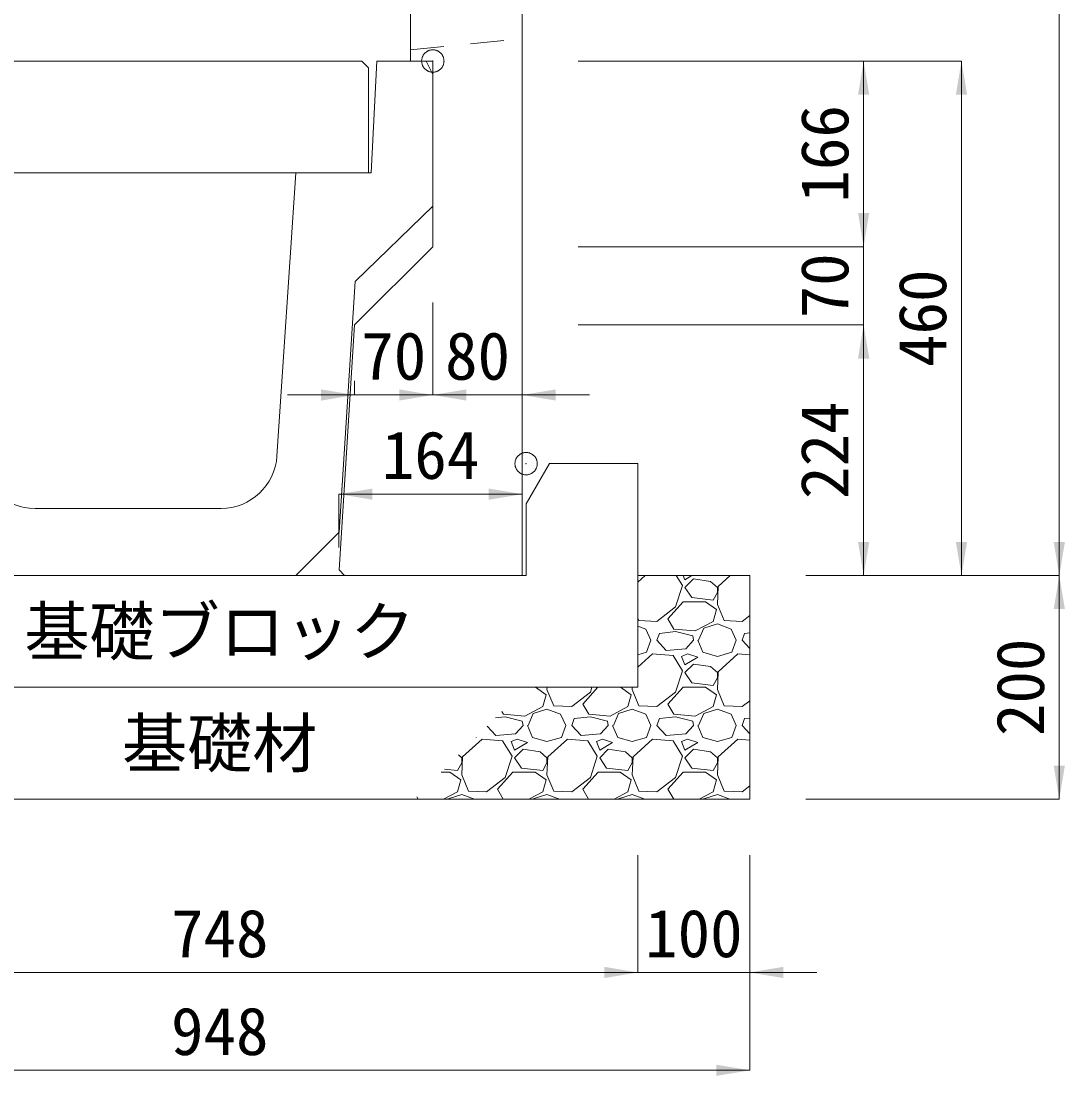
# Model space of a CAD drawing. Units: millimetres at full size, sheet at 1:40. Extents: x 206103 to 244503, y 883348 to 903496.
# Drawn here: x 216013 to 216946, y 900201 to 901144 of the extents above; entities that cross this region are included whole.
import ezdxf
from ezdxf.enums import TextEntityAlignment as Align

# ---------------------------------------------------------------- set-up
doc = ezdxf.new("R2010")
doc.units = ezdxf.units.MM
doc.header["$LTSCALE"] = 40
doc.header["$PDMODE"] = 32
doc.header["$PDSIZE"] = 20
doc.linetypes.add('USER1', pattern=[28.575, 19.05, -3.175, 3.175, -3.175])
doc.linetypes.add('USER2', pattern=[1.35, 0.75, -0.6])
for name, color, linetype, lineweight in [('パネックスKUS', 2, 'Continuous', 20), ('基礎ブロック', 2, 'Continuous', 13), ('基礎材', 7, 'Continuous', 15), ('寸法線', 7, 'Continuous', 13), ('本体', 2, 'Continuous', 13), ('補助線', 8, 'USER1', 13), ('ﾊｯﾁﾝｸﾞ', 7, 'Continuous', 5)]:
    doc.layers.add(name, color=color, linetype=linetype, lineweight=lineweight)
doc.layers.add('文字', color=7, linetype='Continuous')
doc.styles.add('ＭＳ ゴシック', font='')
doc.styles.get('ＭＳ ゴシック').set_extended_font_data('MS Gothic')

# ---------------------------------------------------------------- blocks, each defined once
blk = doc.blocks.new('filled_arrow')
at = {"color": 0, "linetype": 'Continuous', "lineweight": -2}
blk.add_solid([(7.5, 1.25), (0, 0), (7.5, -1.25)], dxfattribs=at)

msp = doc.modelspace()

# ---------------------------------------------------------------- linework, layer by layer
at = {"layer": 'パネックスKUS'}
for p, q in [((216360.77, 901803.33), (216360.77, 901108.33)), ((216460.77, 900648.33), (216460.77, 901808.33)), ((216360.77, 901108.33), (216380.77, 901108.33)), ((216380.77, 901108.33), (216380.77, 900942.33)), ((216380.77, 900942.33), (216310.77, 900872.33)), ((216310.77, 900872.33), (216297.08, 900653.32)), ((216301.77, 900648.33), (216297.08, 900653.32)), ((216301.77, 900648.33), (216460.77, 900648.33))]:
    msp.add_line(p, q, dxfattribs=at)
at = {"layer": 'パネックスKUS', "linetype": 'USER2', "lineweight": 9}
msp.add_line((216360.77, 901118.33), (216460.77, 901128.33), dxfattribs=at)
at = {"layer": '基礎ブロック'}
for p, q in [((216485.21, 900748.33), (216464.21, 900712.33)), ((216564.21, 900748.33), (216485.21, 900748.33)), ((216564.21, 900648.33), (216564.21, 900748.33)), ((216464.21, 900712.33), (216464.21, 900648.33)), ((216464.21, 900648.33), (215916.21, 900648.33)), ((216564.21, 900648.33), (216564.21, 900548.33)), ((215816.21, 900548.33), (216564.21, 900548.33))]:
    msp.add_line(p, q, dxfattribs=at)
at = {"layer": '基礎材', "lineweight": 13}
msp.add_line((216664.21, 900648.33), (216564.21, 900648.33), dxfattribs=at)
at = {"layer": '基礎材'}
for p, q in [((216664.21, 900448.33), (216664.21, 900648.33)), ((215716.21, 900448.33), (216664.21, 900448.33))]:
    msp.add_line(p, q, dxfattribs=at)
at = {"layer": '寸法線'}
for p, q in [((216941.05, 900648.33), (216941.05, 901808.33)), ((216310.77, 901108.33), (215865.21, 901108.33)), ((216510.77, 901108.33), (216853.55, 901108.33)), ((216510.77, 901108.33), (216766.05, 901108.33)), ((216766.05, 901108.33), (216766.05, 900942.33)), ((216853.55, 901108.33), (216853.55, 900648.33)), ((216766.05, 901002.33), (216766.05, 900812.33)), ((216510.77, 900942.33), (216766.05, 900942.33)), ((216510.77, 900942.33), (216766.05, 900942.33)), ((216380.77, 900892.33), (216380.77, 900809.71)), ((216380.77, 900892.33), (216380.77, 900809.71)), ((216460.77, 900892.33), (216460.77, 900809.71)), ((216510.77, 900872.33), (216766.05, 900872.33)), ((216510.77, 900872.33), (216766.05, 900872.33)), ((216766.05, 900872.33), (216766.05, 900648.33)), ((216310.77, 900822.33), (216310.77, 900809.71)), ((216440.77, 900809.71), (216250.77, 900809.71)), ((216320.77, 900809.71), (216520.77, 900809.71)), ((216296.77, 900721.04), (216460.77, 900721.04)), ((216296.77, 900673.33), (216296.77, 900721.04)), ((216460.77, 900673.33), (216460.77, 900721.04)), ((216714.21, 900648.33), (216941.05, 900648.33)), ((216714.21, 900648.33), (216941.05, 900648.33)), ((216714.21, 900648.33), (216853.55, 900648.33)), ((216714.21, 900648.33), (216766.05, 900648.33)), ((216941.05, 900648.33), (216941.05, 900448.33)), ((216714.21, 900448.33), (216941.05, 900448.33)), ((216564.21, 900398.33), (216564.21, 900293.39)), ((216564.21, 900398.33), (216564.21, 900293.39)), ((216664.21, 900398.33), (216664.21, 900293.39)), ((216664.21, 900398.33), (216664.21, 900205.89)), ((215816.21, 900293.39), (216564.21, 900293.39)), ((216504.21, 900293.39), (216724.21, 900293.39)), ((216664.21, 900205.89), (215716.21, 900205.89))]:
    msp.add_line(p, q, dxfattribs=at)
at = {"layer": '本体'}
for p, q in [((216330.77, 901108.33), (216325.77, 901008.33)), ((216374.77, 901108.33), (216330.77, 901108.33)), ((216374.77, 901108.33), (216380.77, 901096.33)), ((216380.77, 900978.46), (216380.77, 901096.33)), ((216258.27, 901008.33), (216241.38, 900755)), ((216325.77, 901008.33), (216258.27, 901008.33)), ((216311.27, 900911.33), (216380.77, 900978.46)), ((216311.27, 900911.33), (216296.9, 900686.96)), ((216025.05, 900708.33), (216191.49, 900708.33)), ((216258.27, 900648.33), (216296.9, 900686.96)), ((215958.27, 900648.33), (216258.27, 900648.33))]:
    msp.add_line(p, q, dxfattribs=at)
at = {"layer": '本体', "lineweight": 20}
msp.add_lwpolyline([(215893.27, 901008.33), (215893.27, 901102.33), (215899.27, 901108.33), (216317.27, 901108.33), (216323.27, 901102.33), (216323.27, 901008.33)], close=True, dxfattribs=at)
at = {"layer": '本体'}
for centre, start, end in [((216025.05, 900758.33), 183.81407, 270), ((216191.49, 900758.33), 270, 356.18593)]:
    msp.add_arc(centre, 50, start, end, dxfattribs=at)
at = {"layer": '補助線'}
for p in [(216380.77, 901108.33), (216464.21, 900748.33)]:
    msp.add_point(p, dxfattribs=at)
at = {"layer": 'ﾊｯﾁﾝｸﾞ'}
for p, q in [((216570.59, 900648.33), (216564.21, 900642.5)), ((216604, 900639.25), (216598.46, 900648.33)), ((216604.79, 900648.33), (216606.29, 900644.58)), ((216606.29, 900644.58), (216612.53, 900648.33)), ((216613.91, 900645.35), (216606.29, 900637.73)), ((216629.15, 900643.06), (216613.91, 900645.35)), ((216635.25, 900637.73), (216629.15, 900643.06)), ((216646.79, 900648.33), (216636.01, 900638.49)), ((216597.91, 900620.2), (216604, 900639.25)), ((216606.29, 900637.73), (216612.39, 900628.58)), ((216631.44, 900626.3), (216635.25, 900633.15)), ((216636.01, 900638.49), (216635.25, 900622.49)), ((216635.25, 900633.15), (216635.25, 900637.73)), ((216591.05, 900609.53), (216604.77, 900624.77)), ((216604.77, 900624.77), (216624.58, 900624.77)), ((216612.39, 900628.58), (216631.44, 900626.3)), ((216624.58, 900624.77), (216634.48, 900617.91)), ((216581.14, 900607.25), (216597.91, 900620.2)), ((216634.48, 900617.91), (216631.44, 900607.25)), ((216635.25, 900622.49), (216641.34, 900608.01)), ((216564.21, 900610.23), (216565.14, 900608.01)), ((216565.14, 900608.01), (216581.14, 900607.25)), ((216596.38, 900600.39), (216591.05, 900609.53)), ((216631.44, 900607.25), (216615.43, 900598.86)), ((216623.05, 900601.15), (216635.25, 900604.96)), ((216635.25, 900604.96), (216647.44, 900600.39)), ((216641.34, 900608.01), (216657.34, 900607.25)), ((216657.34, 900607.25), (216664.21, 900612.55)), ((216564.21, 900603.03), (216571.24, 900600.39)), ((216571.24, 900600.39), (216575.81, 900590.48)), ((216581.14, 900590.48), (216583.43, 900596.58)), ((216597.91, 900598.1), (216583.43, 900596.58)), ((216615.43, 900598.86), (216596.38, 900600.39)), ((216613.15, 900594.29), (216597.91, 900598.1)), ((216618.48, 900590.48), (216623.05, 900601.15)), ((216647.44, 900600.39), (216652.01, 900590.48)), ((216657.34, 900590.48), (216659.63, 900596.58)), ((216664.21, 900597.06), (216659.63, 900596.58)), ((216572, 900579.81), (216575.81, 900590.48)), ((216589.53, 900581.34), (216581.14, 900590.48)), ((216613.91, 900590.48), (216607.05, 900582.86)), ((216613.91, 900590.48), (216613.15, 900594.29)), ((216617.72, 900590.48), (216622.29, 900579.81)), ((216648.2, 900579.81), (216652.01, 900590.48)), ((216664.21, 900583), (216657.34, 900590.48)), ((216564.21, 900577.52), (216572, 900579.81)), ((216577.33, 900578.29), (216564.21, 900566.3)), ((216595.62, 900576.77), (216577.33, 900578.29)), ((216607.05, 900582.86), (216589.53, 900581.34)), ((216604, 900563.05), (216595.62, 900576.77)), ((216608.58, 900578.29), (216603.24, 900576)), ((216603.24, 900576), (216606.29, 900568.38)), ((216617.72, 900575.24), (216608.58, 900578.29)), ((216622.29, 900579.81), (216635.25, 900576)), ((216635.25, 900576), (216648.2, 900579.81)), ((216653.53, 900578.29), (216636.01, 900562.29)), ((216664.21, 900577.4), (216653.53, 900578.29)), ((216606.29, 900568.38), (216617.72, 900575.24)), ((216613.91, 900569.15), (216606.29, 900561.53)), ((216629.15, 900566.86), (216613.91, 900569.15)), ((216635.25, 900561.53), (216629.15, 900566.86)), ((216597.91, 900544), (216604, 900563.05)), ((216606.29, 900561.53), (216612.39, 900552.38)), ((216631.44, 900550.1), (216635.25, 900556.95)), ((216636.01, 900562.29), (216635.25, 900546.29)), ((216635.25, 900556.95), (216635.25, 900561.53)), ((216472.53, 900548.33), (216482.08, 900541.71)), ((216482.94, 900548.33), (216482.85, 900546.29)), ((216514.85, 900533.33), (216528.35, 900548.33)), ((216521.71, 900544), (216523.09, 900548.33)), ((216548.73, 900548.33), (216558.28, 900541.71)), ((216559.14, 900548.33), (216559.05, 900546.29)), ((216591.05, 900533.33), (216604.77, 900548.57)), ((216604.77, 900548.57), (216624.58, 900548.57)), ((216612.39, 900552.38), (216631.44, 900550.1)), ((216624.58, 900548.57), (216634.48, 900541.71)), ((216482.08, 900541.71), (216479.04, 900531.05)), ((216482.85, 900546.29), (216488.94, 900531.81)), ((216504.94, 900531.05), (216521.71, 900544)), ((216558.28, 900541.71), (216555.24, 900531.05)), ((216559.05, 900546.29), (216565.14, 900531.81)), ((216581.14, 900531.05), (216597.91, 900544)), ((216634.48, 900541.71), (216631.44, 900531.05)), ((216635.25, 900546.29), (216641.34, 900531.81)), ((216479.04, 900531.05), (216463.03, 900522.66)), ((216470.65, 900524.95), (216482.85, 900528.76)), ((216482.85, 900528.76), (216495.04, 900524.19)), ((216488.94, 900531.81), (216504.94, 900531.05)), ((216520.18, 900524.19), (216514.85, 900533.33)), ((216555.24, 900531.05), (216539.23, 900522.66)), ((216546.85, 900524.95), (216559.05, 900528.76)), ((216559.05, 900528.76), (216571.24, 900524.19)), ((216565.14, 900531.81), (216581.14, 900531.05)), ((216596.38, 900524.19), (216591.05, 900533.33)), ((216631.44, 900531.05), (216615.43, 900522.66)), ((216623.05, 900524.95), (216635.25, 900528.76)), ((216635.25, 900528.76), (216647.44, 900524.19)), ((216641.34, 900531.81), (216657.34, 900531.05)), ((216657.34, 900531.05), (216664.21, 900536.35)), ((216445.51, 900521.9), (216436.87, 900520.99)), ((216443.98, 900524.19), (216442.54, 900526.66)), ((216463.03, 900522.66), (216443.98, 900524.19)), ((216460.75, 900518.09), (216445.51, 900521.9)), ((216466.08, 900514.28), (216470.65, 900524.95)), ((216495.04, 900524.19), (216499.61, 900514.28)), ((216504.94, 900514.28), (216507.23, 900520.38)), ((216521.71, 900521.9), (216507.23, 900520.38)), ((216539.23, 900522.66), (216520.18, 900524.19)), ((216536.95, 900518.09), (216521.71, 900521.9)), ((216542.28, 900514.28), (216546.85, 900524.95)), ((216571.24, 900524.19), (216575.81, 900514.28)), ((216581.14, 900514.28), (216583.43, 900520.38)), ((216597.91, 900521.9), (216583.43, 900520.38)), ((216615.43, 900522.66), (216596.38, 900524.19)), ((216613.15, 900518.09), (216597.91, 900521.9)), ((216618.48, 900514.28), (216623.05, 900524.95)), ((216647.44, 900524.19), (216652.01, 900514.28)), ((216657.34, 900514.28), (216659.63, 900520.38)), ((216664.21, 900520.86), (216659.63, 900520.38)), ((216437.13, 900505.14), (216429.42, 900513.54)), ((216461.51, 900514.28), (216454.65, 900506.66)), ((216461.51, 900514.28), (216460.75, 900518.09)), ((216465.32, 900514.28), (216469.89, 900503.61)), ((216495.8, 900503.61), (216499.61, 900514.28)), ((216513.33, 900505.14), (216504.94, 900514.28)), ((216537.71, 900514.28), (216530.85, 900506.66)), ((216537.71, 900514.28), (216536.95, 900518.09)), ((216541.52, 900514.28), (216546.09, 900503.61)), ((216572, 900503.61), (216575.81, 900514.28)), ((216589.53, 900505.14), (216581.14, 900514.28)), ((216613.91, 900514.28), (216607.05, 900506.66)), ((216613.91, 900514.28), (216613.15, 900518.09)), ((216617.72, 900514.28), (216622.29, 900503.61)), ((216648.2, 900503.61), (216652.01, 900514.28)), ((216664.21, 900506.8), (216657.34, 900514.28)), ((216424.93, 900502.09), (216407.41, 900486.09)), ((216419.44, 900503.57), (216419.6, 900503.61)), ((216419.6, 900503.61), (216419.66, 900503.79)), ((216443.22, 900500.57), (216424.93, 900502.09)), ((216454.65, 900506.66), (216437.13, 900505.14)), ((216451.6, 900486.85), (216443.22, 900500.57)), ((216456.18, 900502.09), (216450.84, 900499.8)), ((216465.32, 900499.04), (216456.18, 900502.09)), ((216469.89, 900503.61), (216482.85, 900499.8)), ((216482.85, 900499.8), (216495.8, 900503.61)), ((216501.13, 900502.09), (216483.61, 900486.09)), ((216519.42, 900500.57), (216501.13, 900502.09)), ((216530.85, 900506.66), (216513.33, 900505.14)), ((216527.8, 900486.85), (216519.42, 900500.57)), ((216532.38, 900502.09), (216527.04, 900499.8)), ((216541.52, 900499.04), (216532.38, 900502.09)), ((216546.09, 900503.61), (216559.05, 900499.8)), ((216559.05, 900499.8), (216572, 900503.61)), ((216577.33, 900502.09), (216559.81, 900486.09)), ((216595.62, 900500.57), (216577.33, 900502.09)), ((216607.05, 900506.66), (216589.53, 900505.14)), ((216604, 900486.85), (216595.62, 900500.57)), ((216608.58, 900502.09), (216603.24, 900499.8)), ((216617.72, 900499.04), (216608.58, 900502.09)), ((216622.29, 900503.61), (216635.25, 900499.8)), ((216635.25, 900499.8), (216648.2, 900503.61)), ((216653.53, 900502.09), (216636.01, 900486.09)), ((216664.21, 900501.2), (216653.53, 900502.09)), ((216450.84, 900499.8), (216453.89, 900492.18)), ((216453.89, 900492.18), (216465.32, 900499.04)), ((216461.51, 900492.95), (216453.89, 900485.33)), ((216476.75, 900490.66), (216461.51, 900492.95)), ((216527.04, 900499.8), (216530.09, 900492.18)), ((216530.09, 900492.18), (216541.52, 900499.04)), ((216537.71, 900492.95), (216530.09, 900485.33)), ((216552.95, 900490.66), (216537.71, 900492.95)), ((216603.24, 900499.8), (216606.29, 900492.18)), ((216606.29, 900492.18), (216617.72, 900499.04)), ((216613.91, 900492.95), (216606.29, 900485.33)), ((216629.15, 900490.66), (216613.91, 900492.95)), ((216406.65, 900485.33), (216403.74, 900487.87)), ((216407.41, 900486.09), (216406.65, 900470.09)), ((216406.65, 900480.75), (216406.65, 900485.33)), ((216445.51, 900467.8), (216451.6, 900486.85)), ((216453.89, 900485.33), (216459.99, 900476.18)), ((216482.85, 900485.33), (216476.75, 900490.66)), ((216483.61, 900486.09), (216482.85, 900470.09)), ((216482.85, 900480.75), (216482.85, 900485.33)), ((216521.71, 900467.8), (216527.8, 900486.85)), ((216530.09, 900485.33), (216536.19, 900476.18)), ((216559.05, 900485.33), (216552.95, 900490.66)), ((216559.81, 900486.09), (216559.05, 900470.09)), ((216559.05, 900480.75), (216559.05, 900485.33)), ((216597.91, 900467.8), (216604, 900486.85)), ((216606.29, 900485.33), (216612.39, 900476.18)), ((216635.25, 900485.33), (216629.15, 900490.66)), ((216636.01, 900486.09), (216635.25, 900470.09)), ((216635.25, 900480.75), (216635.25, 900485.33)), ((216388.25, 900472.37), (216395.98, 900472.37)), ((216391.17, 900475.3), (216402.84, 900473.9)), ((216395.98, 900472.37), (216405.88, 900465.51)), ((216402.84, 900473.9), (216406.65, 900480.75)), ((216438.65, 900457.13), (216452.37, 900472.37)), ((216452.37, 900472.37), (216472.18, 900472.37)), ((216459.99, 900476.18), (216479.04, 900473.9)), ((216472.18, 900472.37), (216482.08, 900465.51)), ((216479.04, 900473.9), (216482.85, 900480.75)), ((216514.85, 900457.13), (216528.57, 900472.37)), ((216528.57, 900472.37), (216548.38, 900472.37)), ((216536.19, 900476.18), (216555.24, 900473.9)), ((216548.38, 900472.37), (216558.28, 900465.51)), ((216555.24, 900473.9), (216559.05, 900480.75)), ((216591.05, 900457.13), (216604.77, 900472.37)), ((216604.77, 900472.37), (216624.58, 900472.37)), ((216612.39, 900476.18), (216631.44, 900473.9)), ((216624.58, 900472.37), (216634.48, 900465.51)), ((216631.44, 900473.9), (216635.25, 900480.75)), ((216405.88, 900465.51), (216402.84, 900454.85)), ((216406.65, 900470.09), (216412.74, 900455.61)), ((216428.74, 900454.85), (216445.51, 900467.8)), ((216482.08, 900465.51), (216479.04, 900454.85)), ((216482.85, 900470.09), (216488.94, 900455.61)), ((216504.94, 900454.85), (216521.71, 900467.8)), ((216558.28, 900465.51), (216555.24, 900454.85)), ((216559.05, 900470.09), (216565.14, 900455.61)), ((216581.14, 900454.85), (216597.91, 900467.8)), ((216634.48, 900465.51), (216631.44, 900454.85)), ((216635.25, 900470.09), (216641.34, 900455.61)), ((216402.84, 900454.85), (216390.4, 900448.33)), ((216412.74, 900455.61), (216428.74, 900454.85)), ((216443.79, 900448.33), (216438.65, 900457.13)), ((216479.04, 900454.85), (216466.6, 900448.33)), ((216488.94, 900455.61), (216504.94, 900454.85)), ((216519.99, 900448.33), (216514.85, 900457.13)), ((216555.24, 900454.85), (216542.8, 900448.33)), ((216565.14, 900455.61), (216581.14, 900454.85)), ((216596.19, 900448.33), (216591.05, 900457.13)), ((216631.44, 900454.85), (216619, 900448.33)), ((216641.34, 900455.61), (216657.34, 900454.85)), ((216657.34, 900454.85), (216664.21, 900460.15)), ((216367.59, 900448.33), (216366.34, 900450.46)), ((216394.28, 900448.33), (216394.45, 900448.75)), ((216394.45, 900448.75), (216406.65, 900452.56)), ((216406.65, 900452.56), (216417.93, 900448.33)), ((216470.48, 900448.33), (216470.65, 900448.75)), ((216470.65, 900448.75), (216482.85, 900452.56)), ((216482.85, 900452.56), (216494.13, 900448.33)), ((216546.68, 900448.33), (216546.85, 900448.75)), ((216546.85, 900448.75), (216559.05, 900452.56)), ((216559.05, 900452.56), (216570.33, 900448.33)), ((216622.88, 900448.33), (216623.05, 900448.75)), ((216623.05, 900448.75), (216635.25, 900452.56)), ((216635.25, 900452.56), (216646.53, 900448.33))]:
    msp.add_line(p, q, dxfattribs=at)

# ---------------------------------------------------------------- block references
at = {"layer": '寸法線', "xscale": 4, "yscale": 4}
for p, rotation in [((216766.05, 901108.33), 270), ((216853.55, 901108.33), 270), ((216766.05, 900942.33), 90), ((216766.05, 900942.33), 90), ((216766.05, 900872.33), 270), ((216766.05, 900872.33), 270), ((216310.77, 900809.71), 180), ((216380.77, 900809.71), 180), ((216460.77, 900721.04), 180), ((216766.05, 900648.33), 90), ((216853.55, 900648.33), 90), ((216941.05, 900648.33), 90), ((216941.05, 900648.33), 270), ((216941.05, 900448.33), 90), ((216564.21, 900293.39), 180), ((216564.21, 900293.39), 180), ((216664.21, 900205.89), 180)]:
    msp.add_blockref('filled_arrow', p, dxfattribs=dict(at, rotation=rotation))
for p in [(216380.77, 900809.71), (216460.77, 900809.71), (216296.77, 900721.04), (216664.21, 900293.39)]:
    msp.add_blockref('filled_arrow', p, dxfattribs=at)

# ---------------------------------------------------------------- texts
at = {"layer": '寸法線', "style": 'ＭＳ ゴシック'}
for s, p in [('166', (216731.05, 901025.33)), ('70', (216731.05, 900907.33)), ('460', (216818.55, 900878.33)), ('224', (216731.05, 900760.33)), ('200', (216906.05, 900548.33))]:
    msp.add_text(s, height=42.72, rotation=90, dxfattribs=at).set_placement(p, align=Align.MIDDLE_CENTER)
for s, p in [('70', (216345.77, 900844.71)), ('80', (216420.77, 900844.71)), ('164', (216378.77, 900756.04)), ('748', (216190.21, 900328.39)), ('100', (216614.21, 900328.39)), ('948', (216190.21, 900240.89))]:
    msp.add_text(s, height=42.72, dxfattribs=at).set_placement(p, align=Align.MIDDLE_CENTER)
at = {"layer": '文字', "style": 'ＭＳ ゴシック'}
for s, p in [('基礎ブロック', (216190.21, 900598.33)), ('基礎材', (216190.21, 900498.33))]:
    msp.add_text(s, height=42.72, dxfattribs=at).set_placement(p, align=Align.MIDDLE_CENTER)

doc.saveas('drawing.dxf')
